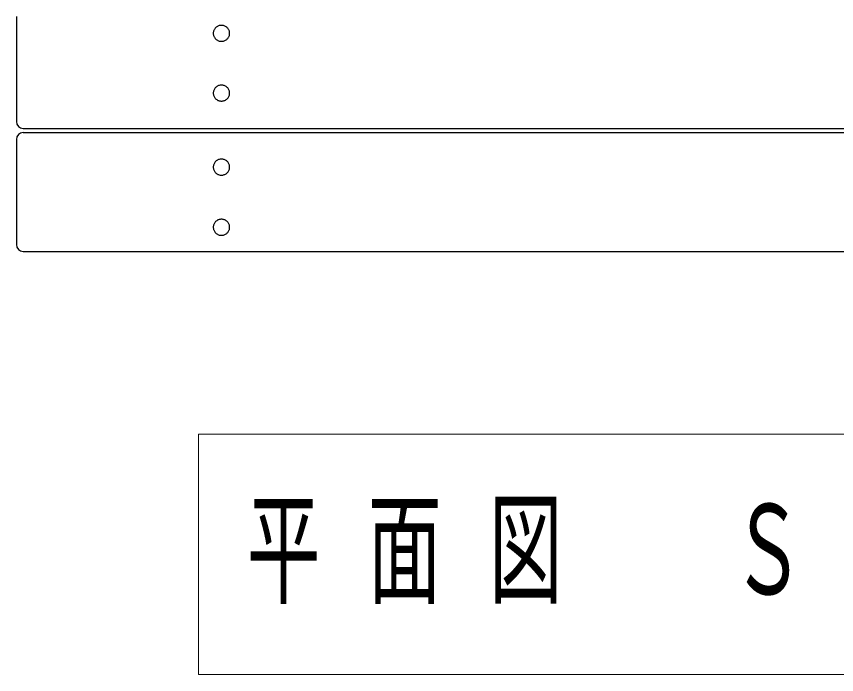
# Model space of a CAD drawing. Units: millimetres on the paper, scale 1:20. Extents: x -365 to 0, y -26 to 257.
# Drawn here: x -283.97 to -253.97, y 175.24 to 199.32 of the extents above; entities that cross this region are included whole.
import ezdxf

# ---------------------------------------------------------------- set-up
doc = ezdxf.new("R2010")
doc.units = ezdxf.units.MM
doc.layers.add('LY_1', color=7, linetype='Continuous', lineweight=25)
doc.styles.add('ＭＳ ゴシック', font='')
doc.styles.get('ＭＳ ゴシック').set_extended_font_data('MS Gothic')

msp = doc.modelspace()

# ---------------------------------------------------------------- linework, layer by layer
at = {"layer": 'LY_1'}
for p, q in [((-283.967, 199.324), (-283.967, 195.475)), ((-283.717, 195.225), (-224.217, 195.225)), ((-283.717, 195.07), (-224.217, 195.07)), ((-283.967, 194.82), (-283.967, 190.972)), ((-283.717, 190.722), (-224.217, 190.722))]:
    msp.add_line(p, q, dxfattribs=at)
at = {"layer": 'LY_1', "lineweight": 13}
for p, q in [((-277.304, 184.036), (-277.304, 175.236)), ((-229.504, 184.036), (-277.304, 184.036)), ((-277.304, 175.236), (-229.504, 175.236))]:
    msp.add_line(p, q, dxfattribs=at)
at = {"layer": 'LY_1'}
for points in [[(-276.167, 198.704), (-276.168, 198.73), (-276.172, 198.755), (-276.178, 198.78), (-276.185, 198.804), (-276.195, 198.828), (-276.208, 198.85), (-276.222, 198.872), (-276.238, 198.892), (-276.255, 198.911), (-276.275, 198.928), (-276.295, 198.943), (-276.317, 198.957), (-276.341, 198.969), (-276.365, 198.978), (-276.39, 198.986), (-276.415, 198.992), (-276.441, 198.995), (-276.467, 198.996), (-276.494, 198.995), (-276.519, 198.992), (-276.545, 198.986), (-276.57, 198.978), (-276.594, 198.969), (-276.617, 198.957), (-276.639, 198.943), (-276.66, 198.928), (-276.68, 198.911), (-276.697, 198.892), (-276.713, 198.872), (-276.727, 198.85), (-276.739, 198.828), (-276.749, 198.804), (-276.757, 198.78), (-276.763, 198.755), (-276.766, 198.73), (-276.767, 198.704), (-276.766, 198.679), (-276.763, 198.654), (-276.757, 198.629), (-276.749, 198.605), (-276.739, 198.581), (-276.727, 198.558), (-276.713, 198.537), (-276.697, 198.517), (-276.68, 198.498), (-276.66, 198.481), (-276.639, 198.465), (-276.617, 198.452), (-276.594, 198.44), (-276.57, 198.43), (-276.545, 198.423), (-276.519, 198.417), (-276.494, 198.414), (-276.467, 198.413), (-276.441, 198.414), (-276.415, 198.417), (-276.39, 198.423), (-276.365, 198.43), (-276.341, 198.44), (-276.317, 198.452), (-276.295, 198.465), (-276.275, 198.481), (-276.255, 198.498), (-276.238, 198.517), (-276.222, 198.537), (-276.208, 198.558), (-276.195, 198.581), (-276.185, 198.605), (-276.178, 198.629), (-276.172, 198.654), (-276.168, 198.679)], [(-276.167, 196.516), (-276.168, 196.542), (-276.172, 196.567), (-276.178, 196.592), (-276.185, 196.616), (-276.195, 196.64), (-276.208, 196.662), (-276.222, 196.684), (-276.238, 196.704), (-276.255, 196.723), (-276.275, 196.74), (-276.295, 196.755), (-276.317, 196.769), (-276.341, 196.781), (-276.365, 196.79), (-276.39, 196.798), (-276.415, 196.804), (-276.441, 196.807), (-276.467, 196.808), (-276.494, 196.807), (-276.519, 196.804), (-276.545, 196.798), (-276.57, 196.79), (-276.594, 196.781), (-276.617, 196.769), (-276.639, 196.755), (-276.66, 196.74), (-276.68, 196.723), (-276.697, 196.704), (-276.713, 196.684), (-276.727, 196.662), (-276.739, 196.64), (-276.749, 196.616), (-276.757, 196.592), (-276.763, 196.567), (-276.766, 196.542), (-276.767, 196.516), (-276.766, 196.491), (-276.763, 196.466), (-276.757, 196.441), (-276.749, 196.416), (-276.739, 196.393), (-276.727, 196.37), (-276.713, 196.349), (-276.697, 196.329), (-276.68, 196.31), (-276.66, 196.293), (-276.639, 196.277), (-276.617, 196.264), (-276.594, 196.252), (-276.57, 196.242), (-276.545, 196.234), (-276.519, 196.229), (-276.494, 196.226), (-276.467, 196.224), (-276.441, 196.226), (-276.415, 196.229), (-276.39, 196.234), (-276.365, 196.242), (-276.341, 196.252), (-276.317, 196.264), (-276.295, 196.277), (-276.275, 196.293), (-276.255, 196.31), (-276.238, 196.329), (-276.222, 196.349), (-276.208, 196.37), (-276.195, 196.393), (-276.185, 196.416), (-276.178, 196.441), (-276.172, 196.466), (-276.168, 196.491)], [(-276.167, 193.808), (-276.168, 193.833), (-276.172, 193.859), (-276.178, 193.884), (-276.185, 193.908), (-276.195, 193.932), (-276.208, 193.954), (-276.222, 193.976), (-276.238, 193.996), (-276.255, 194.015), (-276.275, 194.033), (-276.295, 194.048), (-276.317, 194.062), (-276.341, 194.074), (-276.365, 194.084), (-276.39, 194.091), (-276.415, 194.097), (-276.441, 194.1), (-276.467, 194.101), (-276.494, 194.1), (-276.519, 194.097), (-276.545, 194.091), (-276.57, 194.084), (-276.594, 194.074), (-276.617, 194.062), (-276.639, 194.048), (-276.66, 194.033), (-276.68, 194.015), (-276.697, 193.996), (-276.713, 193.976), (-276.727, 193.954), (-276.739, 193.932), (-276.749, 193.908), (-276.757, 193.884), (-276.763, 193.859), (-276.766, 193.833), (-276.767, 193.808), (-276.766, 193.782), (-276.763, 193.757), (-276.757, 193.732), (-276.749, 193.707), (-276.739, 193.684), (-276.727, 193.661), (-276.713, 193.639), (-276.697, 193.619), (-276.68, 193.6), (-276.66, 193.583), (-276.639, 193.567), (-276.617, 193.554), (-276.594, 193.542), (-276.57, 193.532), (-276.545, 193.524), (-276.519, 193.519), (-276.494, 193.515), (-276.467, 193.514), (-276.441, 193.515), (-276.415, 193.519), (-276.39, 193.524), (-276.365, 193.532), (-276.341, 193.542), (-276.317, 193.554), (-276.295, 193.567), (-276.275, 193.583), (-276.255, 193.6), (-276.238, 193.619), (-276.222, 193.639), (-276.208, 193.661), (-276.195, 193.684), (-276.185, 193.707), (-276.178, 193.732), (-276.172, 193.757), (-276.168, 193.782)], [(-276.167, 191.607), (-276.168, 191.633), (-276.172, 191.658), (-276.178, 191.683), (-276.185, 191.707), (-276.195, 191.731), (-276.208, 191.754), (-276.222, 191.775), (-276.238, 191.796), (-276.255, 191.814), (-276.275, 191.832), (-276.295, 191.847), (-276.317, 191.861), (-276.341, 191.873), (-276.365, 191.883), (-276.39, 191.89), (-276.415, 191.896), (-276.441, 191.899), (-276.467, 191.9), (-276.494, 191.899), (-276.519, 191.896), (-276.545, 191.89), (-276.57, 191.883), (-276.594, 191.873), (-276.617, 191.861), (-276.639, 191.847), (-276.66, 191.832), (-276.68, 191.814), (-276.697, 191.796), (-276.713, 191.775), (-276.727, 191.754), (-276.739, 191.731), (-276.749, 191.707), (-276.757, 191.683), (-276.763, 191.658), (-276.766, 191.633), (-276.767, 191.607), (-276.766, 191.581), (-276.763, 191.556), (-276.757, 191.531), (-276.749, 191.507), (-276.739, 191.483), (-276.727, 191.46), (-276.713, 191.439), (-276.697, 191.418), (-276.68, 191.399), (-276.66, 191.382), (-276.639, 191.367), (-276.617, 191.353), (-276.594, 191.341), (-276.57, 191.331), (-276.545, 191.323), (-276.519, 191.318), (-276.494, 191.315), (-276.467, 191.313), (-276.441, 191.315), (-276.415, 191.318), (-276.39, 191.323), (-276.365, 191.331), (-276.341, 191.341), (-276.317, 191.353), (-276.295, 191.367), (-276.275, 191.382), (-276.255, 191.399), (-276.238, 191.418), (-276.222, 191.439), (-276.208, 191.46), (-276.195, 191.483), (-276.185, 191.507), (-276.178, 191.531), (-276.172, 191.556), (-276.168, 191.581)]]:
    msp.add_lwpolyline(points, close=True, dxfattribs=at)
for centre, start, end in [((-283.717, 195.475), 180, 270), ((-283.717, 194.82), 90, 180), ((-283.717, 190.972), 180, 270)]:
    msp.add_arc(centre, 0.25, start, end, dxfattribs=at)

# ---------------------------------------------------------------- texts
at = {"layer": 'LY_1', "insert": (-253.404, 179.636), "char_height": 3.299, "attachment_point": 5, "style": 'ＭＳ ゴシック'}
msp.add_mtext('\\T1.64;\\W0.6;平面図\u3000Ｓ＝１／２０', dxfattribs=at)

doc.saveas('drawing.dxf')
